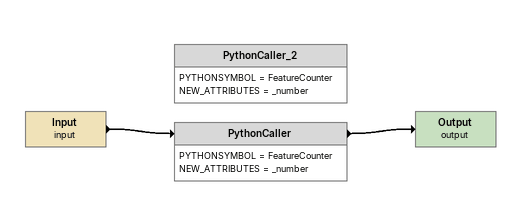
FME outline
Input (input)
    -> PythonCaller
PythonCaller
    PYTHONSYMBOL = FeatureCounter
    NEW_ATTRIBUTES = _number
    -> Output (output)
Output (output)
PythonCaller_2
    PYTHONSYMBOL = FeatureCounter
    NEW_ATTRIBUTES = _number
